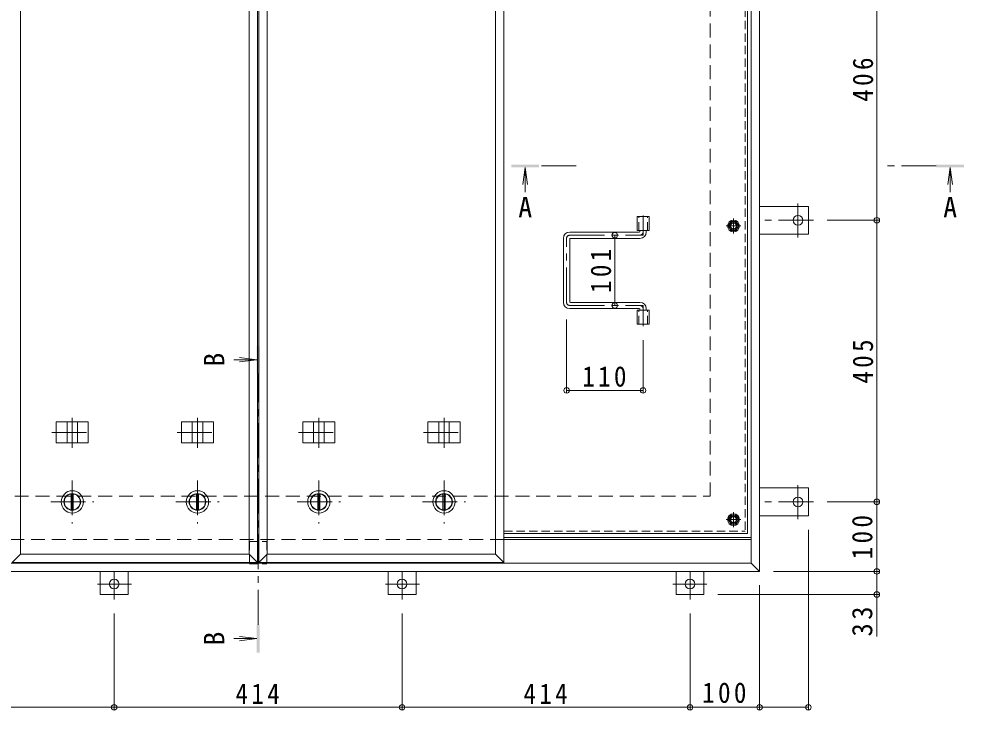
# Model space of a CAD drawing. Units: millimetres at full size, sheet at 1:10. Extents: x -2620 to 2719, y -1962 to 1907.
# Drawn here: x -1648 to -289, y -427 to 568 of the extents above; entities that cross this region are included whole.
import ezdxf
from ezdxf.enums import TextEntityAlignment as Align

# ---------------------------------------------------------------- set-up
doc = ezdxf.new("R2010")
doc.units = ezdxf.units.MM
doc.header["$LTSCALE"] = 10
doc.header["$PDMODE"] = 32
doc.header["$PDSIZE"] = 8
for name, pattern in [('CHAIN1', [8, 5, -1, 1, -1]), ('DASHED1', [1.8, 1.2, -0.6]), ('DASHED2', [3, 2, -1])]:
    doc.linetypes.add(name, pattern=pattern)
for name, color, linetype, lineweight in [('0-1_躯体', 2, 'DASHED2', 9), ('0-2_仕上', 4, 'Continuous', 9), ('0-3_建具', 4, 'Continuous', 9), ('0-5_寸法', 7, 'Continuous', 9), ('0-6_ハッチ', 6, 'Continuous', 9), ('0-7', 5, 'Continuous', 5), ('0-A', 3, 'CHAIN1', 9), ('0-B', 2, 'Continuous', 9), ('0-C', 2, 'Continuous', 9), ('0-E', 3, 'Continuous', 9), ('0-F', 7, 'Continuous', 9)]:
    doc.layers.add(name, color=color, linetype=linetype, lineweight=lineweight)
doc.styles.add('ＭＳ ゴシック', font='')
doc.styles.get('ＭＳ ゴシック').set_extended_font_data('MS Gothic')

msp = doc.modelspace()

# ---------------------------------------------------------------- linework, layer by layer
at = {"layer": '0-1_躯体'}
for p, q in [((-653.84, -119.08), (-653.84, 1080.92)), ((-1953.84, -119.08), (-653.84, -119.08)), ((-950.34, -181.08), (-2012.84, -181.08))]:
    msp.add_line(p, q, dxfattribs=at)
at = {"layer": '0-1_躯体', "linetype": 'Continuous'}
msp.add_line((-594.84, -181.08), (-950.34, -181.08), dxfattribs=at)
at = {"layer": '0-2_仕上'}
for p, q in [((-1304.84, 1175.92), (-1304.84, -214.08)), ((-1302.84, 1175.92), (-1302.84, -214.08)), ((-950.34, 1175.92), (-950.34, -214.08)), ((-1645.34, 1163.92), (-1645.34, -202.08)), ((-1316.84, 1163.92), (-1316.84, -202.08)), ((-1290.84, 1163.92), (-1290.84, -202.08)), ((-962.34, 1163.92), (-962.34, -202.08)), ((-919.77, 354.04), (-923.03, 329.26)), ((-919.77, 354.04), (-916.51, 329.26)), ((-919.77, 354.04), (-919.77, 318.44)), ((-308.78, 354.04), (-312.04, 329.26)), ((-308.78, 354.04), (-308.78, 318.44)), ((-308.78, 354.04), (-305.51, 329.26)), ((-1305.84, 77.46), (-1338.61, 77.46)), ((-1305.84, 77.46), (-1330.62, 80.73)), ((-1305.84, 77.46), (-1330.62, 74.2)), ((-1305.84, -323.71), (-1338.61, -323.71)), ((-1305.84, -323.71), (-1330.62, -320.45)), ((-1305.84, -323.71), (-1330.62, -326.97))]:
    msp.add_line(p, q, dxfattribs=at)
at = {"layer": '0-2_仕上', "linetype": 'CHAIN1'}
for p, q in [((-846.33, 356.04), (-899.77, 356.04)), ((-328.78, 356.04), (-402.38, 356.04)), ((-1303.84, -303.71), (-1303.84, 57.46))]:
    msp.add_line(p, q, dxfattribs=at)
at = {"layer": '0-2_仕上', "color": 3}
for p, q in [((-758.99, 283.42), (-741.69, 283.42)), ((-758.99, 263.42), (-758.99, 283.42)), ((-741.69, 263.42), (-741.69, 283.42)), ((-758.99, 263.42), (-741.69, 263.42)), ((-758.99, 148.42), (-741.69, 148.42)), ((-758.99, 128.42), (-758.99, 148.42)), ((-741.69, 128.42), (-741.69, 148.42)), ((-758.99, 128.42), (-741.69, 128.42))]:
    msp.add_line(p, q, dxfattribs=at)
at = {"layer": '0-2_仕上', "color": 3, "linetype": 'DASHED1'}
for p, q in [((-756.69, 263.42), (-756.69, 283.42)), ((-743.99, 263.42), (-743.99, 283.42)), ((-756.69, 128.42), (-756.69, 148.42)), ((-743.99, 128.42), (-743.99, 148.42))]:
    msp.add_line(p, q, dxfattribs=at)
at = {"layer": '0-2_仕上'}
for points in [[(-1645.34, -202.08), (-1657.34, -214.08), (-1304.84, -214.08)], [(-1645.34, -202.08), (-1316.84, -202.08), (-1304.84, -214.08)], [(-1290.84, -202.08), (-1302.84, -214.08), (-950.34, -214.08)], [(-1290.84, -202.08), (-962.34, -202.08), (-950.34, -214.08)]]:
    msp.add_lwpolyline(points, dxfattribs=at)
for points in [[(-939.77, 354.04), (-939.77, 358.04), (-899.77, 354.04), (-899.77, 358.04)], [(-288.78, 354.04), (-288.78, 358.04), (-328.78, 354.04), (-328.78, 358.04)], [(-1301.84, 97.46), (-1305.84, 97.46), (-1301.84, 57.46), (-1305.84, 57.46)], [(-1305.84, -343.71), (-1301.84, -343.71), (-1305.84, -303.71), (-1301.84, -303.71)]]:
    msp.add_solid(points, dxfattribs=at)
at = {"layer": '0-3_建具', "color": 2}
for p, q in [((-582.84, -227.08), (-582.84, 1188.92)), ((-594.84, -215.08), (-594.84, 1176.92)), ((-594.84, -181.08), (-950.34, -181.08)), ((-594.84, -215.08), (-2012.84, -215.08)), ((-582.84, -227.08), (-594.84, -215.08)), ((-582.84, -227.08), (-2024.84, -227.08))]:
    msp.add_line(p, q, dxfattribs=at)
at = {"layer": '0-3_建具'}
for p, q in [((-1594.18, -42.08), (-1594.18, -12.08)), ((-1594.18, -12.08), (-1548, -12.08)), ((-1578.59, -42.08), (-1578.59, -12.08)), ((-1563.59, -42.08), (-1563.59, -12.08)), ((-1548, -42.08), (-1548, -12.08)), ((-1414.18, -42.08), (-1414.18, -12.08)), ((-1414.18, -12.08), (-1368, -12.08)), ((-1398.59, -42.08), (-1398.59, -12.08)), ((-1383.59, -42.08), (-1383.59, -12.08)), ((-1368, -42.08), (-1368, -12.08)), ((-1239.68, -42.08), (-1239.68, -12.08)), ((-1239.68, -12.08), (-1193.5, -12.08)), ((-1224.09, -42.08), (-1224.09, -12.08)), ((-1209.09, -42.08), (-1209.09, -12.08)), ((-1193.5, -42.08), (-1193.5, -12.08)), ((-1059.68, -42.08), (-1059.68, -12.08)), ((-1059.68, -12.08), (-1013.5, -12.08)), ((-1044.09, -42.08), (-1044.09, -12.08)), ((-1029.09, -42.08), (-1029.09, -12.08)), ((-1013.5, -42.08), (-1013.5, -12.08)), ((-1594.18, -42.08), (-1548, -42.08)), ((-1414.18, -42.08), (-1368, -42.08)), ((-1239.68, -42.08), (-1193.5, -42.08)), ((-1059.68, -42.08), (-1013.5, -42.08))]:
    msp.add_line(p, q, dxfattribs=at)
at = {"layer": '0-3_建具', "linetype": 'CHAIN1'}
for p, q in [((-1571.09, -49.19), (-1571.09, -5.96)), ((-1391.09, -49.19), (-1391.09, -5.96)), ((-1216.59, -49.19), (-1216.59, -5.96)), ((-1036.59, -49.19), (-1036.59, -5.96)), ((-1600.5, -27.08), (-1541.68, -27.08)), ((-1420.5, -27.08), (-1361.68, -27.08)), ((-1246, -27.08), (-1187.18, -27.08)), ((-1066, -27.08), (-1007.18, -27.08))]:
    msp.add_line(p, q, dxfattribs=at)
at = {"layer": '0-5_寸法'}
msp.add_line((-414.32, -260.28), (-414.32, -320.62), dxfattribs=at)
at = {"layer": '0-5_寸法', "linetype": 'DASHED1'}
for points in [[(-1316.14, -184.28), (-1291.54, -184.28), (-1291.54, -216.28)], [(-1316.14, -184.28), (-1316.14, -216.28), (-1291.54, -216.28)]]:
    msp.add_lwpolyline(points, dxfattribs=at)
at = {"layer": '0-6_ハッチ', "linetype": 'CHAIN1'}
for p, q in [((-750.34, 284.8), (-750.34, 256.42)), ((-860.34, 159.93), (-860.34, 251.91)), ((-855.83, 256.42), (-750.34, 256.42)), ((-855.83, 155.42), (-750.34, 155.42)), ((-750.34, 125.54), (-750.34, 155.42))]:
    msp.add_line(p, q, dxfattribs=at)
at = {"layer": '0-6_ハッチ'}
for p, q in [((-755.84, 260.92), (-855.84, 260.92)), ((-754.84, 261.92), (-754.84, 263.42)), ((-745.84, 260.92), (-745.84, 263.42)), ((-864.84, 159.92), (-864.84, 251.92)), ((-855.84, 160.92), (-855.84, 250.92)), ((-854.84, 251.92), (-754.84, 251.92)), ((-755.84, 150.92), (-855.84, 150.92)), ((-854.84, 159.92), (-754.84, 159.92)), ((-754.84, 149.92), (-754.84, 148.42)), ((-745.84, 150.92), (-745.84, 148.42)), ((-950.34, -178.08), (-594.84, -178.08)), ((-950.34, -181.08), (-594.84, -181.08))]:
    msp.add_line(p, q, dxfattribs=at)
for centre, radius, start, end in [((-855.84, 251.92), 9, 90, 180), ((-755.84, 261.92), 1, 270, 0), ((-754.84, 260.92), 9, 270, 0), ((-854.84, 250.92), 1, 90, 180), ((-855.84, 159.92), 9, 180, 270), ((-854.84, 160.92), 1, 180, 270), ((-755.84, 149.92), 1, 0, 90), ((-754.84, 150.92), 9, 0, 90)]:
    msp.add_arc(centre, radius, start, end, dxfattribs=at)
at = {"layer": '0-6_ハッチ', "linetype": 'CHAIN1'}
for centre, radius, start, end in [((-754.84, 260.92), 4.5, 270.29569, 0), ((-855.83, 251.91), 4.51, 90, 180), ((-855.83, 159.93), 4.51, 180, 270), ((-754.84, 150.92), 4.5, 0, 89.70431)]:
    msp.add_arc(centre, radius, start, end, dxfattribs=at)
at = {"layer": '0-7'}
for centre, radius in [((-620.34, 269.75), 5), ((-620.34, 269.75), 4.19), ((-620.34, -152.58), 5), ((-620.34, -152.58), 4.19)]:
    msp.add_circle(centre, radius, dxfattribs=at)
at = {"layer": '0-A', "linetype": 'DASHED1'}
for p in [(-603.54, 654.68), (-950.34, -169.38)]:
    msp.add_line(p, (-603.54, -169.38), dxfattribs=at)
at = {"layer": '0-A', "linetype": 'Continuous'}
for q in [(-600.34, 653.44), (-950.34, -172.58)]:
    msp.add_line((-600.34, -172.58), q, dxfattribs=at)
at = {"layer": '0-A'}
for p, q in [((-620.34, 259.07), (-620.34, 280.43)), ((-609.66, 269.75), (-631.02, 269.75)), ((-620.34, -163.26), (-620.34, -141.9)), ((-609.66, -152.58), (-631.02, -152.58))]:
    msp.add_line(p, q, dxfattribs=at)
at = {"layer": '0-B'}
for p, q in [((-627.84, 269.75), (-624.08, 276.25)), ((-624.08, 276.25), (-616.59, 276.25)), ((-612.84, 269.75), (-616.59, 276.25)), ((-612.84, 269.75), (-616.59, 263.25)), ((-627.84, -152.58), (-624.08, -146.08)), ((-624.08, -146.08), (-616.59, -146.08)), ((-612.84, -152.58), (-616.59, -146.08)), ((-612.84, -152.58), (-616.59, -159.08))]:
    msp.add_line(p, q, dxfattribs=at)
for points in [[(-627.84, 269.75), (-624.08, 263.25), (-616.59, 263.25)], [(-627.84, -152.58), (-624.08, -159.08), (-616.59, -159.08)]]:
    msp.add_lwpolyline(points, dxfattribs=at)
for centre, radius in [((-620.34, 269.75), 8.5), ((-620.34, 269.75), 6.5), ((-620.34, -152.58), 8.5), ((-620.34, -152.58), 6.5)]:
    msp.add_circle(centre, radius, dxfattribs=at)
at = {"layer": '0-C', "linetype": 'CHAIN1'}
for p, q in [((-1571.09, -96.08), (-1571.09, -158.08)), ((-1391.09, -96.08), (-1391.09, -158.08)), ((-1216.59, -96.08), (-1216.59, -158.08)), ((-1036.59, -96.08), (-1036.59, -158.08)), ((-1602.09, -127.08), (-1540.09, -127.08)), ((-1422.09, -127.08), (-1360.09, -127.08)), ((-1247.59, -127.08), (-1185.59, -127.08)), ((-1067.59, -127.08), (-1005.59, -127.08))]:
    msp.add_line(p, q, dxfattribs=at)
at = {"layer": '0-C'}
for p, q in [((-1572.59, -138.48), (-1572.59, -115.67)), ((-1569.59, -138.48), (-1569.59, -115.67)), ((-1392.59, -138.48), (-1392.59, -115.67)), ((-1389.59, -138.48), (-1389.59, -115.67)), ((-1218.09, -138.48), (-1218.09, -115.67)), ((-1215.09, -138.48), (-1215.09, -115.67)), ((-1038.09, -138.48), (-1038.09, -115.67)), ((-1035.09, -138.48), (-1035.09, -115.67))]:
    msp.add_line(p, q, dxfattribs=at)
for centre, radius in [((-1571.09, -127.08), 16), ((-1571.09, -127.08), 12), ((-1571.09, -127.08), 11.5), ((-1391.09, -127.08), 16), ((-1391.09, -127.08), 12), ((-1391.09, -127.08), 11.5), ((-1216.59, -127.08), 16), ((-1216.59, -127.08), 12), ((-1216.59, -127.08), 11.5), ((-1036.59, -127.08), 16), ((-1036.59, -127.08), 12), ((-1036.59, -127.08), 11.5)]:
    msp.add_circle(centre, radius, dxfattribs=at)
at = {"layer": '0-E', "linetype": 'CHAIN1'}
for p, q in [((-527.64, 253.08), (-527.64, 301.97)), ((-505.48, 277.92), (-582.84, 277.92)), ((-527.64, -151.92), (-527.64, -103.03)), ((-505.48, -127.08), (-582.84, -127.08)), ((-1510.84, -267.43), (-1510.84, -227.28)), ((-1096.84, -267.43), (-1096.84, -227.28)), ((-682.84, -267.43), (-682.84, -227.28)), ((-1486, -245.28), (-1534.88, -245.28)), ((-1072, -245.28), (-1120.88, -245.28)), ((-707.68, -245.28), (-658.79, -245.28))]:
    msp.add_line(p, q, dxfattribs=at)
at = {"layer": '0-E'}
for p, q in [((-582.84, 297.92), (-512.64, 297.92)), ((-512.64, 257.92), (-512.64, 297.92)), ((-582.84, 257.92), (-512.64, 257.92)), ((-582.84, -107.08), (-512.64, -107.08)), ((-512.64, -147.08), (-512.64, -107.08)), ((-582.84, -147.08), (-512.64, -147.08)), ((-1530.84, -227.08), (-1530.84, -260.28)), ((-1490.84, -227.08), (-1490.84, -260.28)), ((-1116.84, -227.08), (-1116.84, -260.28)), ((-1076.84, -227.08), (-1076.84, -260.28)), ((-702.84, -227.08), (-702.84, -260.28)), ((-662.84, -227.08), (-662.84, -260.28)), ((-1490.84, -260.28), (-1530.84, -260.28)), ((-1076.84, -260.28), (-1116.84, -260.28)), ((-702.84, -260.28), (-662.84, -260.28))]:
    msp.add_line(p, q, dxfattribs=at)
for centre in [(-527.64, 277.92), (-527.64, -127.08), (-1510.84, -245.28), (-1096.84, -245.28), (-682.84, -245.28)]:
    msp.add_circle(centre, 7, dxfattribs=at)
at = {"layer": '0-F'}
for p, q in [((-414.32, 277.92), (-414.32, 683.92)), ((-411.32, 277.92), (-485.48, 277.92)), ((-414.32, -127.08), (-414.32, 277.92)), ((-791.07, 256.42), (-791.07, 155.42)), ((-860.34, 30.27), (-860.34, 135.42)), ((-750.34, 30.27), (-750.34, 105.54)), ((-750.34, 33.27), (-860.34, 33.27)), ((-411.32, -127.08), (-485.48, -127.08)), ((-414.32, -127.08), (-414.32, -227.08)), ((-512.64, -425.53), (-512.64, -167.08)), ((-411.32, -227.08), (-562.84, -227.08)), ((-414.32, -227.08), (-414.32, -260.28)), ((-582.84, -425.53), (-582.84, -247.08)), ((-411.32, -260.28), (-642.84, -260.28)), ((-1510.84, -425.53), (-1510.84, -287.43)), ((-1096.84, -425.53), (-1096.84, -287.43)), ((-682.84, -425.53), (-682.84, -287.43)), ((-1924.84, -422.53), (-1510.84, -422.53)), ((-1510.84, -422.53), (-1096.84, -422.53)), ((-1096.84, -422.53), (-682.84, -422.53)), ((-682.84, -422.53), (-582.84, -422.53)), ((-582.84, -422.53), (-512.64, -422.53))]:
    msp.add_line(p, q, dxfattribs=at)
for p in [(-414.32, 277.92), (-791.07, 256.42), (-791.07, 155.42), (-860.34, 33.27), (-750.34, 33.27), (-414.32, -127.08), (-414.32, -227.08), (-414.32, -260.28), (-1510.84, -422.53), (-1096.84, -422.53), (-682.84, -422.53), (-582.84, -422.53), (-512.64, -422.53)]:
    msp.add_point(p, dxfattribs=at)

# ---------------------------------------------------------------- texts
at = {"layer": '0-5_寸法', "color": 2, "style": 'ＭＳ ゴシック'}
for p in [(-929.77, 273.34), (-318.78, 273.34)]:
    msp.add_text('A', height=29.33, dxfattribs=at).set_placement(p, align=Align.BOTTOM_LEFT)
for p in [(-1343.7, 67.46), (-1343.7, -333.71)]:
    msp.add_text('B', height=29.33, rotation=90, dxfattribs=at).set_placement(p, align=Align.BOTTOM_LEFT)
at = {"layer": '0-F', "color": 2, "char_height": 29.33, "attachment_point": 7, "rotation": 90, "style": 'ＭＳ ゴシック'}
for s, insert in [('\\T1.27;\\W0.9;406', (-419.32, 448.42)), ('\\T1.27;\\W0.9;101', (-796.07, 173.42)), ('\\T1.27;\\W0.9;405', (-419.32, 42.92)), ('\\T1.27;\\W0.9;100', (-420.32, -209.58)), ('\\T1.27;\\W0.95;33', (-420.32, -320.62))]:
    msp.add_mtext(s, dxfattribs=dict(at, insert=insert))
at = {"layer": '0-F', "color": 2, "char_height": 29.33, "attachment_point": 7, "style": 'ＭＳ ゴシック'}
for s, insert in [('\\T1.27;\\W0.9;110', (-837.84, 38.27)), ('\\T1.27;\\W0.9;414', (-1336.34, -417.53)), ('\\T1.27;\\W0.9;414', (-922.34, -417.53)), ('\\T1.27;\\W0.9;100', (-665.34, -416.53))]:
    msp.add_mtext(s, dxfattribs=dict(at, insert=insert))

doc.saveas('drawing.dxf')
